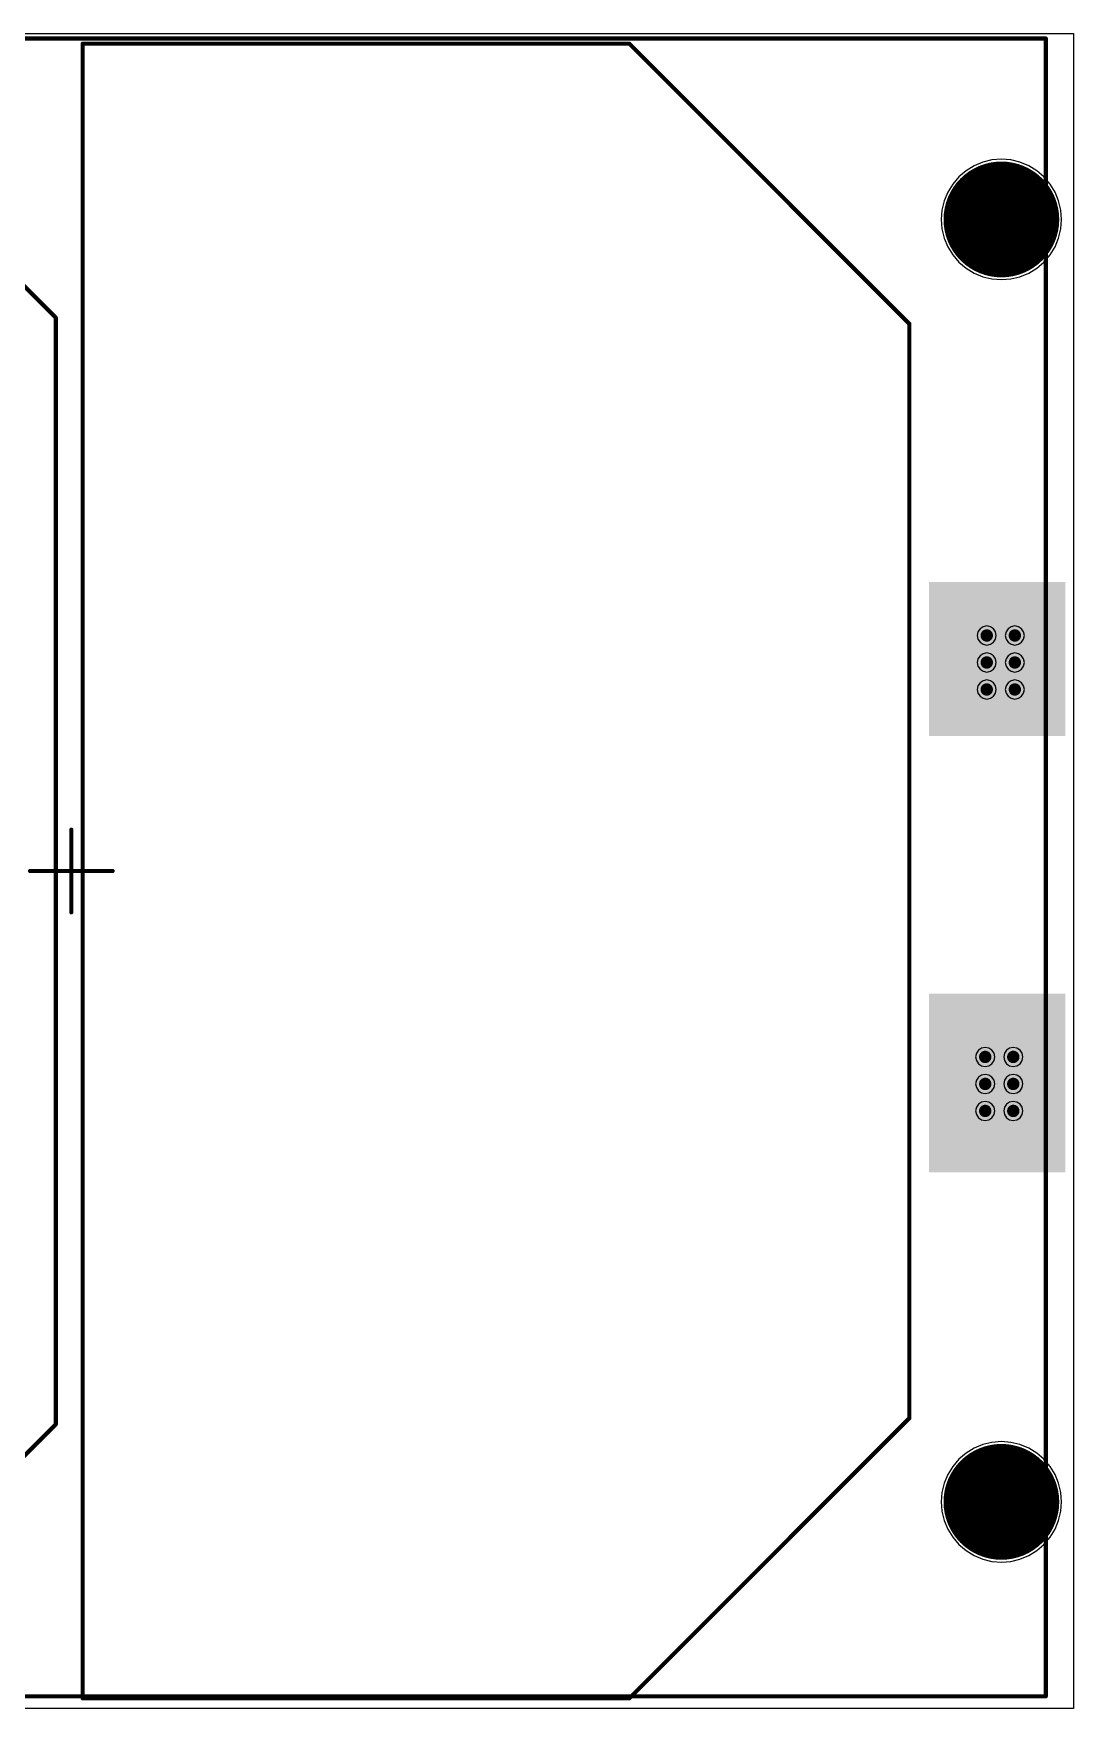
# Model space of a CAD drawing. Header units: millimetres. Extents: x 21 to 340, y 21 to 101.
# Drawn here: x 289.7 to 340, y 20.5 to 101.5 of the extents above; entities that cross this region are included whole.
import ezdxf

# ---------------------------------------------------------------- set-up
doc = ezdxf.new("R2010")
doc.units = ezdxf.units.MM
for name, color, linetype in [('BottomLayer', 5, 'Continuous'), ('BottomSolder', 6, 'Continuous'), ('Mechanical13', 56, 'Continuous'), ('Mechanical15', 56, 'Continuous'), ('MidLayer1', 16, 'Continuous'), ('MidLayer2', 76, 'Continuous'), ('MultiLayer', 9, 'Continuous'), ('PadHoleLayer', 156, 'Continuous'), ('TopLayer', 1, 'Continuous'), ('TopOverlay', 2, 'Continuous'), ('TopPaste', 8, 'Continuous'), ('TopSolder', 216, 'Continuous'), ('ViaHoleLayer', 16, 'Continuous')]:
    doc.layers.add(name, color=color, linetype=linetype)

# ---------------------------------------------------------------- blocks, each defined once
blk = doc.blocks.new('3G30A_2C_28')
at = {"layer": 'Mechanical13', "const_width": 0.2}
for points in [[(-40.25, -3.15), (-40.25, 91.15)], [(39.9, 91.15), (-40.25, 91.15)], [(39.9, -3.15), (39.9, 91.15)], [(39.9, -3.15), (-40.25, -3.15)]]:
    blk.add_lwpolyline(points, dxfattribs=at)
at = {"layer": 'Mechanical13', "const_width": 0.1}
for points in [[(-40.3, 91.15, 1), (-40.2, 91.15, 1)], [(-40.3, 91.15, 1), (-40.2, 91.15, 1)], [(39.85, 91.15, 1), (39.95, 91.15, 1)], [(39.85, 91.15, 1), (39.95, 91.15, 1)], [(-40.3, -3.15, 1), (-40.2, -3.15, 1)], [(-40.3, -3.15, 1), (-40.2, -3.15, 1)], [(39.85, -3.15, 1), (39.95, -3.15, 1)], [(39.85, -3.15, 1), (39.95, -3.15, 1)]]:
    blk.add_lwpolyline(points, format="xyb", close=True, dxfattribs=at)
at = {"layer": 'Mechanical15', "const_width": 0.2}
for points in [[(0, 42), (0, 46)], [(2, 44), (-2, 44)]]:
    blk.add_lwpolyline(points, dxfattribs=at)
at = {"layer": 'Mechanical15', "const_width": 0.1}
for points in [[(-0.05, 46, 1), (0.05, 46, 1)], [(-2.05, 44, 1), (-1.95, 44, 1)], [(1.95, 44, 1), (2.05, 44, 1)], [(-0.05, 42, 1), (0.05, 42, 1)]]:
    blk.add_lwpolyline(points, format="xyb", close=True, dxfattribs=at)
at = {"layer": 'PadHoleLayer'}
for points in [[(-10.25, 88.8), (-10.25, 88.8), (-10.25, 88.8), (-10.25, 88.8)], [(10.25, 88.8), (10.25, 88.8), (10.25, 88.8), (10.25, 88.8)], [(-33.52, 37.65), (-33.52, 37.65), (-33.52, 37.65), (-33.52, 37.65)], [(-20.5, -1), (-20.5, -1), (-20.5, -1), (-20.5, -1)], [(0, -1), (0, -1), (0, -1), (0, -1)], [(20.5, -1), (20.5, -1), (20.5, -1), (20.5, -1)]]:
    blk.add_lwpolyline(points, close=True, dxfattribs=at)
at = {"layer": 'TopLayer'}
for p, q in [((-26.45, 84.55), (-40, 71)), ((26.45, 84.55), (-26.45, 84.55)), ((40, 71), (26.45, 84.55)), ((-40, 71), (-40, 44.55)), ((40, 44.55), (40, 71)), ((-40, 44.55), (40, 44.55)), ((-26.75, 43.25), (-29.5, 40.5)), ((26.75, 43.25), (-26.75, 43.25)), ((40, 30), (26.75, 43.25)), ((-29.5, 40.5), (-29.5, 34)), ((-36, 34), (-40, 30)), ((-29.5, 34), (-36, 34)), ((-40, 30), (-40, 3.25)), ((40, 3.25), (40, 30)), ((-40, 3.25), (40, 3.25))]:
    blk.add_line(p, q, dxfattribs=at)
for points in [[(-6.575, 92.05), (-13.925, 92.05), (-6.575, 85.55), (-13.925, 85.55)], [(14.515, 92.05), (5.985, 92.05), (14.515, 85.55), (5.985, 85.55)], [(-29.845, 40.9), (-37.195, 40.9), (-29.845, 34.4), (-37.195, 34.4)], [(-16.235, 2.25), (-24.765, 2.25), (-16.235, -4.25), (-24.765, -4.25)], [(4.265, 2.25), (-4.265, 2.25), (4.265, -4.25), (-4.265, -4.25)], [(24.765, 2.25), (16.235, 2.25), (24.765, -4.25), (16.235, -4.25)]]:
    blk.add_solid(points, dxfattribs=at)
at = {"layer": 'TopOverlay', "const_width": 0.2}
for points in [[(-40, 71), (-26.45, 84.55)], [(26.45, 84.55), (-26.45, 84.55)], [(40, 71), (26.45, 84.55)], [(-40, 44.55), (-40, 71)], [(40, 44.55), (40, 71)], [(40, 44.55), (-40, 44.55)], [(-29.5, 40.5), (-26.75, 43.25)], [(26.75, 43.25), (-26.75, 43.25)], [(40, 30), (26.75, 43.25)], [(-40, 30), (-36, 34)], [(-40, 3.25), (-40, 30)], [(40, 3.25), (40, 30)], [(40, 3.25), (-40, 3.25)]]:
    blk.add_lwpolyline(points, dxfattribs=at)
at = {"layer": 'TopOverlay', "const_width": 0.1}
for points in [[(-26.5, 84.55, 1), (-26.4, 84.55, 1)], [(-26.5, 84.55, 1), (-26.4, 84.55, 1)], [(26.4, 84.55, 1), (26.5, 84.55, 1)], [(26.4, 84.55, 1), (26.5, 84.55, 1)], [(-40.05, 71, 1), (-39.95, 71, 1)], [(-40.05, 71, 1), (-39.95, 71, 1)], [(39.95, 71, 1), (40.05, 71, 1)], [(39.95, 71, 1), (40.05, 71, 1)], [(-40.05, 44.55, 1), (-39.95, 44.55, 1)], [(-40.05, 44.55, 1), (-39.95, 44.55, 1)], [(39.95, 44.55, 1), (40.05, 44.55, 1)], [(39.95, 44.55, 1), (40.05, 44.55, 1)], [(-26.8, 43.25, 1), (-26.7, 43.25, 1)], [(-26.8, 43.25, 1), (-26.7, 43.25, 1)], [(26.7, 43.25, 1), (26.8, 43.25, 1)], [(26.7, 43.25, 1), (26.8, 43.25, 1)], [(-29.55, 40.5, 1), (-29.45, 40.5, 1)], [(-36.05, 34, 1), (-35.95, 34, 1)], [(-40.05, 30, 1), (-39.95, 30, 1)], [(-40.05, 30, 1), (-39.95, 30, 1)], [(39.95, 30, 1), (40.05, 30, 1)], [(39.95, 30, 1), (40.05, 30, 1)], [(-40.05, 3.25, 1), (-39.95, 3.25, 1)], [(-40.05, 3.25, 1), (-39.95, 3.25, 1)], [(39.95, 3.25, 1), (40.05, 3.25, 1)], [(39.95, 3.25, 1), (40.05, 3.25, 1)]]:
    blk.add_lwpolyline(points, format="xyb", close=True, dxfattribs=at)
at = {"layer": 'TopPaste'}
for points in [[(-6.575, 92.05), (-13.925, 92.05), (-6.575, 85.55), (-13.925, 85.55)], [(14.515, 92.05), (5.985, 92.05), (14.515, 85.55), (5.985, 85.55)], [(-29.845, 40.9), (-37.195, 40.9), (-29.845, 34.4), (-37.195, 34.4)], [(-16.235, 2.25), (-24.765, 2.25), (-16.235, -4.25), (-24.765, -4.25)], [(4.265, 2.25), (-4.265, 2.25), (4.265, -4.25), (-4.265, -4.25)], [(24.765, 2.25), (16.235, 2.25), (24.765, -4.25), (16.235, -4.25)]]:
    blk.add_solid(points, dxfattribs=at)
at = {"layer": 'TopSolder'}
for points in [[(-6.524, 92.101), (-13.976, 92.101), (-6.524, 85.499), (-13.976, 85.499)], [(14.566, 92.101), (5.934, 92.101), (14.566, 85.499), (5.934, 85.499)], [(-29.794, 40.951), (-37.246, 40.951), (-29.794, 34.349), (-37.246, 34.349)], [(-16.184, 2.301), (-24.816, 2.301), (-16.184, -4.301), (-24.816, -4.301)], [(4.316, 2.301), (-4.316, 2.301), (4.316, -4.301), (-4.316, -4.301)], [(24.816, 2.301), (16.184, 2.301), (24.816, -4.301), (16.184, -4.301)]]:
    blk.add_solid(points, dxfattribs=at)

msp = doc.modelspace()

# ---------------------------------------------------------------- linework, layer by layer
at = {"layer": 'BottomLayer'}
for points, const_width in [([(335.125, 92.5, 1), (337.875, 92.5, 1)], 2.75), ([(335.642, 72.386, 1), (335.942, 72.386, 1)], 0.3), ([(337, 72.386, 1), (337.3, 72.386, 1)], 0.3), ([(335.642, 71.081, 1), (335.942, 71.081, 1)], 0.3), ([(337, 71.081, 1), (337.3, 71.081, 1)], 0.3), ([(335.642, 69.775, 1), (335.942, 69.775, 1)], 0.3), ([(337, 69.775, 1), (337.3, 69.775, 1)], 0.3), ([(335.567, 52.011, 1), (335.867, 52.011, 1)], 0.3), ([(336.925, 52.011, 1), (337.225, 52.011, 1)], 0.3), ([(335.567, 50.706, 1), (335.867, 50.706, 1)], 0.3), ([(336.925, 50.706, 1), (337.225, 50.706, 1)], 0.3), ([(335.567, 49.4, 1), (335.867, 49.4, 1)], 0.3), ([(336.925, 49.4, 1), (337.225, 49.4, 1)], 0.3), ([(335.125, 30.5, 1), (337.875, 30.5, 1)], 2.75)]:
    msp.add_lwpolyline(points, format="xyb", close=True, dxfattribs=dict(at, const_width=const_width))
at = {"layer": 'BottomSolder', "const_width": 2.801}
for points in [[(335.1, 92.5, 1), (337.9, 92.5, 1)], [(335.1, 30.5, 1), (337.9, 30.5, 1)]]:
    msp.add_lwpolyline(points, format="xyb", close=True, dxfattribs=at)
at = {"layer": 'MidLayer1'}
for p, q in [((20.51, 101.49), (339.99, 101.49)), ((339.99, 101.49), (339.99, 20.51)), ((334.789, 94.855), (334.441, 94.559)), ((335.178, 95.094), (334.789, 94.855)), ((335.6, 95.269), (335.178, 95.094)), ((336.045, 95.376), (335.6, 95.269)), ((336.5, 95.411), (336.045, 95.376)), ((336.955, 95.376), (336.5, 95.411)), ((337.4, 95.269), (336.955, 95.376)), ((337.822, 95.094), (337.4, 95.269)), ((338.211, 94.855), (337.822, 95.094)), ((338.559, 94.559), (338.211, 94.855)), ((334.145, 94.211), (333.906, 93.822)), ((334.441, 94.559), (334.145, 94.211)), ((338.855, 94.211), (338.559, 94.559)), ((339.094, 93.822), (338.855, 94.211)), ((333.731, 93.4), (333.624, 92.955)), ((333.906, 93.822), (333.731, 93.4)), ((339.269, 93.4), (339.094, 93.822)), ((339.376, 92.955), (339.269, 93.4)), ((333.624, 92.955), (333.589, 92.5)), ((333.589, 92.5), (333.624, 92.045)), ((339.411, 92.5), (339.376, 92.955)), ((339.376, 92.045), (339.411, 92.5)), ((333.624, 92.045), (333.731, 91.6)), ((333.731, 91.6), (333.906, 91.178)), ((339.094, 91.178), (339.269, 91.6)), ((339.269, 91.6), (339.376, 92.045)), ((333.906, 91.178), (334.145, 90.789)), ((334.145, 90.789), (334.441, 90.441)), ((338.559, 90.441), (338.855, 90.789)), ((338.855, 90.789), (339.094, 91.178)), ((334.441, 90.441), (334.789, 90.145)), ((334.789, 90.145), (335.178, 89.906)), ((335.178, 89.906), (335.6, 89.731)), ((337.4, 89.731), (337.822, 89.906)), ((337.822, 89.906), (338.211, 90.145)), ((338.211, 90.145), (338.559, 90.441)), ((335.6, 89.731), (336.045, 89.624)), ((336.045, 89.624), (336.5, 89.589)), ((336.5, 89.589), (336.955, 89.624)), ((336.955, 89.624), (337.4, 89.731)), ((335.366, 72.563), (335.33, 72.386)), ((335.33, 72.386), (335.366, 72.21)), ((335.466, 72.712), (335.366, 72.563)), ((335.366, 72.21), (335.466, 72.06)), ((335.615, 72.812), (335.466, 72.712)), ((335.792, 72.847), (335.615, 72.812)), ((335.968, 72.812), (335.792, 72.847)), ((336.118, 72.712), (335.968, 72.812)), ((336.218, 72.563), (336.118, 72.712)), ((336.118, 72.06), (336.218, 72.21)), ((336.253, 72.386), (336.218, 72.563)), ((336.218, 72.21), (336.253, 72.386)), ((336.724, 72.563), (336.689, 72.386)), ((336.689, 72.386), (336.724, 72.21)), ((336.824, 72.712), (336.724, 72.563)), ((336.724, 72.21), (336.824, 72.06)), ((336.973, 72.812), (336.824, 72.712)), ((337.15, 72.847), (336.973, 72.812)), ((337.327, 72.812), (337.15, 72.847)), ((337.476, 72.712), (337.327, 72.812)), ((337.576, 72.563), (337.476, 72.712)), ((337.476, 72.06), (337.576, 72.21)), ((337.611, 72.386), (337.576, 72.563)), ((337.576, 72.21), (337.611, 72.386)), ((335.466, 71.407), (335.366, 71.257)), ((335.466, 72.06), (335.615, 71.96)), ((335.615, 71.507), (335.466, 71.407)), ((335.615, 71.96), (335.792, 71.925)), ((335.792, 71.542), (335.615, 71.507)), ((335.792, 71.925), (335.968, 71.96)), ((335.968, 71.507), (335.792, 71.542)), ((335.968, 71.96), (336.118, 72.06)), ((336.118, 71.407), (335.968, 71.507)), ((336.218, 71.257), (336.118, 71.407)), ((336.824, 71.407), (336.724, 71.257)), ((336.824, 72.06), (336.973, 71.96)), ((336.973, 71.507), (336.824, 71.407)), ((336.973, 71.96), (337.15, 71.925)), ((337.15, 71.542), (336.973, 71.507)), ((337.15, 71.925), (337.327, 71.96)), ((337.327, 71.507), (337.15, 71.542)), ((337.327, 71.96), (337.476, 72.06)), ((337.476, 71.407), (337.327, 71.507)), ((337.576, 71.257), (337.476, 71.407)), ((335.366, 71.257), (335.33, 71.081)), ((335.33, 71.081), (335.366, 70.904)), ((335.366, 70.904), (335.466, 70.754)), ((335.466, 70.754), (335.615, 70.654)), ((335.615, 70.654), (335.792, 70.619)), ((335.792, 70.619), (335.968, 70.654)), ((335.968, 70.654), (336.118, 70.754)), ((336.118, 70.754), (336.218, 70.904)), ((336.253, 71.081), (336.218, 71.257)), ((336.218, 70.904), (336.253, 71.081)), ((336.724, 71.257), (336.689, 71.081)), ((336.689, 71.081), (336.724, 70.904)), ((336.724, 70.904), (336.824, 70.754)), ((336.824, 70.754), (336.973, 70.654)), ((336.973, 70.654), (337.15, 70.619)), ((337.15, 70.619), (337.327, 70.654)), ((337.327, 70.654), (337.476, 70.754)), ((337.476, 70.754), (337.576, 70.904)), ((337.611, 71.081), (337.576, 71.257)), ((337.576, 70.904), (337.611, 71.081)), ((335.366, 69.952), (335.33, 69.775)), ((335.33, 69.775), (335.366, 69.598)), ((335.466, 70.101), (335.366, 69.952)), ((335.615, 70.201), (335.466, 70.101)), ((335.792, 70.236), (335.615, 70.201)), ((335.968, 70.201), (335.792, 70.236)), ((336.118, 70.101), (335.968, 70.201)), ((336.218, 69.952), (336.118, 70.101)), ((336.253, 69.775), (336.218, 69.952)), ((336.218, 69.598), (336.253, 69.775)), ((336.724, 69.952), (336.689, 69.775)), ((336.689, 69.775), (336.724, 69.598)), ((336.824, 70.101), (336.724, 69.952)), ((336.973, 70.201), (336.824, 70.101)), ((337.15, 70.236), (336.973, 70.201)), ((337.327, 70.201), (337.15, 70.236)), ((337.476, 70.101), (337.327, 70.201)), ((337.576, 69.952), (337.476, 70.101)), ((337.611, 69.775), (337.576, 69.952)), ((337.576, 69.598), (337.611, 69.775)), ((335.366, 69.598), (335.466, 69.449)), ((335.466, 69.449), (335.615, 69.349)), ((335.615, 69.349), (335.792, 69.314)), ((335.792, 69.314), (335.968, 69.349)), ((335.968, 69.349), (336.118, 69.449)), ((336.118, 69.449), (336.218, 69.598)), ((336.724, 69.598), (336.824, 69.449)), ((336.824, 69.449), (336.973, 69.349)), ((336.973, 69.349), (337.15, 69.314)), ((337.15, 69.314), (337.327, 69.349)), ((337.327, 69.349), (337.476, 69.449)), ((337.476, 69.449), (337.576, 69.598)), ((335.291, 52.188), (335.255, 52.011)), ((335.255, 52.011), (335.291, 51.835)), ((335.391, 52.337), (335.291, 52.188)), ((335.291, 51.835), (335.391, 51.685)), ((335.54, 52.437), (335.391, 52.337)), ((335.717, 52.472), (335.54, 52.437)), ((335.893, 52.437), (335.717, 52.472)), ((336.043, 52.337), (335.893, 52.437)), ((336.143, 52.188), (336.043, 52.337)), ((336.043, 51.685), (336.143, 51.835)), ((336.178, 52.011), (336.143, 52.188)), ((336.143, 51.835), (336.178, 52.011)), ((336.649, 52.188), (336.614, 52.011)), ((336.614, 52.011), (336.649, 51.835)), ((336.749, 52.337), (336.649, 52.188)), ((336.649, 51.835), (336.749, 51.685)), ((336.898, 52.437), (336.749, 52.337)), ((337.075, 52.472), (336.898, 52.437)), ((337.252, 52.437), (337.075, 52.472)), ((337.401, 52.337), (337.252, 52.437)), ((337.501, 52.188), (337.401, 52.337)), ((337.401, 51.685), (337.501, 51.835)), ((337.536, 52.011), (337.501, 52.188)), ((337.501, 51.835), (337.536, 52.011)), ((335.391, 51.032), (335.291, 50.882)), ((335.391, 51.685), (335.54, 51.585)), ((335.54, 51.132), (335.391, 51.032)), ((335.54, 51.585), (335.717, 51.55)), ((335.717, 51.167), (335.54, 51.132)), ((335.717, 51.55), (335.893, 51.585)), ((335.893, 51.132), (335.717, 51.167)), ((335.893, 51.585), (336.043, 51.685)), ((336.043, 51.032), (335.893, 51.132)), ((336.143, 50.882), (336.043, 51.032)), ((336.749, 51.032), (336.649, 50.882)), ((336.749, 51.685), (336.898, 51.585)), ((336.898, 51.132), (336.749, 51.032)), ((336.898, 51.585), (337.075, 51.55)), ((337.075, 51.167), (336.898, 51.132)), ((337.075, 51.55), (337.252, 51.585)), ((337.252, 51.132), (337.075, 51.167)), ((337.252, 51.585), (337.401, 51.685)), ((337.401, 51.032), (337.252, 51.132)), ((337.501, 50.882), (337.401, 51.032)), ((335.291, 50.882), (335.255, 50.706)), ((335.255, 50.706), (335.291, 50.529)), ((335.291, 50.529), (335.391, 50.379)), ((335.391, 50.379), (335.54, 50.279)), ((335.54, 50.279), (335.717, 50.244)), ((335.717, 50.244), (335.893, 50.279)), ((335.893, 50.279), (336.043, 50.379)), ((336.043, 50.379), (336.143, 50.529)), ((336.178, 50.706), (336.143, 50.882)), ((336.143, 50.529), (336.178, 50.706)), ((336.649, 50.882), (336.614, 50.706)), ((336.614, 50.706), (336.649, 50.529)), ((336.649, 50.529), (336.749, 50.379)), ((336.749, 50.379), (336.898, 50.279)), ((336.898, 50.279), (337.075, 50.244)), ((337.075, 50.244), (337.252, 50.279)), ((337.252, 50.279), (337.401, 50.379)), ((337.401, 50.379), (337.501, 50.529)), ((337.536, 50.706), (337.501, 50.882)), ((337.501, 50.529), (337.536, 50.706)), ((335.291, 49.577), (335.255, 49.4)), ((335.255, 49.4), (335.291, 49.223)), ((335.391, 49.726), (335.291, 49.577)), ((335.54, 49.826), (335.391, 49.726)), ((335.717, 49.861), (335.54, 49.826)), ((335.893, 49.826), (335.717, 49.861)), ((336.043, 49.726), (335.893, 49.826)), ((336.143, 49.577), (336.043, 49.726)), ((336.178, 49.4), (336.143, 49.577)), ((336.143, 49.223), (336.178, 49.4)), ((336.649, 49.577), (336.614, 49.4)), ((336.614, 49.4), (336.649, 49.223)), ((336.749, 49.726), (336.649, 49.577)), ((336.898, 49.826), (336.749, 49.726)), ((337.075, 49.861), (336.898, 49.826)), ((337.252, 49.826), (337.075, 49.861)), ((337.401, 49.726), (337.252, 49.826)), ((337.501, 49.577), (337.401, 49.726)), ((337.536, 49.4), (337.501, 49.577)), ((337.501, 49.223), (337.536, 49.4)), ((335.291, 49.223), (335.391, 49.074)), ((335.391, 49.074), (335.54, 48.974)), ((335.54, 48.974), (335.717, 48.939)), ((335.717, 48.939), (335.893, 48.974)), ((335.893, 48.974), (336.043, 49.074)), ((336.043, 49.074), (336.143, 49.223)), ((336.649, 49.223), (336.749, 49.074)), ((336.749, 49.074), (336.898, 48.974)), ((336.898, 48.974), (337.075, 48.939)), ((337.075, 48.939), (337.252, 48.974)), ((337.252, 48.974), (337.401, 49.074)), ((337.401, 49.074), (337.501, 49.223)), ((335.6, 33.269), (335.178, 33.094)), ((336.045, 33.376), (335.6, 33.269)), ((336.5, 33.411), (336.045, 33.376)), ((336.955, 33.376), (336.5, 33.411)), ((337.4, 33.269), (336.955, 33.376)), ((337.822, 33.094), (337.4, 33.269)), ((334.441, 32.559), (334.145, 32.211)), ((334.789, 32.855), (334.441, 32.559)), ((335.178, 33.094), (334.789, 32.855)), ((338.211, 32.855), (337.822, 33.094)), ((338.559, 32.559), (338.211, 32.855)), ((338.855, 32.211), (338.559, 32.559)), ((333.906, 31.822), (333.731, 31.4)), ((334.145, 32.211), (333.906, 31.822)), ((339.094, 31.822), (338.855, 32.211)), ((339.269, 31.4), (339.094, 31.822)), ((333.624, 30.955), (333.589, 30.5)), ((333.731, 31.4), (333.624, 30.955)), ((339.376, 30.955), (339.269, 31.4)), ((339.411, 30.5), (339.376, 30.955)), ((333.589, 30.5), (333.624, 30.045)), ((333.624, 30.045), (333.731, 29.6)), ((339.269, 29.6), (339.376, 30.045)), ((339.376, 30.045), (339.411, 30.5)), ((333.731, 29.6), (333.906, 29.178)), ((333.906, 29.178), (334.145, 28.789)), ((338.855, 28.789), (339.094, 29.178)), ((339.094, 29.178), (339.269, 29.6)), ((334.145, 28.789), (334.441, 28.441)), ((334.441, 28.441), (334.789, 28.145)), ((338.211, 28.145), (338.559, 28.441)), ((338.559, 28.441), (338.855, 28.789)), ((334.789, 28.145), (335.178, 27.906)), ((335.178, 27.906), (335.6, 27.731)), ((335.6, 27.731), (336.045, 27.624)), ((336.045, 27.624), (336.5, 27.589)), ((336.5, 27.589), (336.955, 27.624)), ((336.955, 27.624), (337.4, 27.731)), ((337.4, 27.731), (337.822, 27.906)), ((337.822, 27.906), (338.211, 28.145)), ((339.99, 20.51), (20.51, 20.51))]:
    msp.add_line(p, q, dxfattribs=at)
for points, const_width in [([(335.125, 92.5, 1), (337.875, 92.5, 1)], 2.75), ([(335.642, 72.386, 1), (335.942, 72.386, 1)], 0.3), ([(337, 72.386, 1), (337.3, 72.386, 1)], 0.3), ([(335.642, 71.081, 1), (335.942, 71.081, 1)], 0.3), ([(337, 71.081, 1), (337.3, 71.081, 1)], 0.3), ([(335.642, 69.775, 1), (335.942, 69.775, 1)], 0.3), ([(337, 69.775, 1), (337.3, 69.775, 1)], 0.3), ([(335.567, 52.011, 1), (335.867, 52.011, 1)], 0.3), ([(336.925, 52.011, 1), (337.225, 52.011, 1)], 0.3), ([(335.567, 50.706, 1), (335.867, 50.706, 1)], 0.3), ([(336.925, 50.706, 1), (337.225, 50.706, 1)], 0.3), ([(335.567, 49.4, 1), (335.867, 49.4, 1)], 0.3), ([(336.925, 49.4, 1), (337.225, 49.4, 1)], 0.3), ([(335.125, 30.5, 1), (337.875, 30.5, 1)], 2.75)]:
    msp.add_lwpolyline(points, format="xyb", close=True, dxfattribs=dict(at, const_width=const_width))
at = {"layer": 'MidLayer2'}
for p, q in [((20.51, 101.49), (339.99, 101.49)), ((339.99, 101.49), (339.99, 20.51)), ((334.789, 94.855), (334.441, 94.559)), ((335.178, 95.094), (334.789, 94.855)), ((335.6, 95.269), (335.178, 95.094)), ((336.045, 95.376), (335.6, 95.269)), ((336.5, 95.411), (336.045, 95.376)), ((336.955, 95.376), (336.5, 95.411)), ((337.4, 95.269), (336.955, 95.376)), ((337.822, 95.094), (337.4, 95.269)), ((338.211, 94.855), (337.822, 95.094)), ((338.559, 94.559), (338.211, 94.855)), ((334.145, 94.211), (333.906, 93.822)), ((334.441, 94.559), (334.145, 94.211)), ((338.855, 94.211), (338.559, 94.559)), ((339.094, 93.822), (338.855, 94.211)), ((333.731, 93.4), (333.624, 92.955)), ((333.906, 93.822), (333.731, 93.4)), ((339.269, 93.4), (339.094, 93.822)), ((339.376, 92.955), (339.269, 93.4)), ((333.624, 92.955), (333.589, 92.5)), ((333.589, 92.5), (333.624, 92.045)), ((339.411, 92.5), (339.376, 92.955)), ((339.376, 92.045), (339.411, 92.5)), ((333.624, 92.045), (333.731, 91.6)), ((333.731, 91.6), (333.906, 91.178)), ((339.094, 91.178), (339.269, 91.6)), ((339.269, 91.6), (339.376, 92.045)), ((333.906, 91.178), (334.145, 90.789)), ((334.145, 90.789), (334.441, 90.441)), ((338.559, 90.441), (338.855, 90.789)), ((338.855, 90.789), (339.094, 91.178)), ((334.441, 90.441), (334.789, 90.145)), ((334.789, 90.145), (335.178, 89.906)), ((335.178, 89.906), (335.6, 89.731)), ((337.4, 89.731), (337.822, 89.906)), ((337.822, 89.906), (338.211, 90.145)), ((338.211, 90.145), (338.559, 90.441)), ((335.6, 89.731), (336.045, 89.624)), ((336.045, 89.624), (336.5, 89.589)), ((336.5, 89.589), (336.955, 89.624)), ((336.955, 89.624), (337.4, 89.731)), ((335.291, 52.188), (335.255, 52.011)), ((335.255, 52.011), (335.291, 51.835)), ((335.391, 52.337), (335.291, 52.188)), ((335.291, 51.835), (335.391, 51.685)), ((335.54, 52.437), (335.391, 52.337)), ((335.717, 52.472), (335.54, 52.437)), ((335.893, 52.437), (335.717, 52.472)), ((336.043, 52.337), (335.893, 52.437)), ((336.143, 52.188), (336.043, 52.337)), ((336.043, 51.685), (336.143, 51.835)), ((336.178, 52.011), (336.143, 52.188)), ((336.143, 51.835), (336.178, 52.011)), ((336.649, 52.188), (336.614, 52.011)), ((336.614, 52.011), (336.649, 51.835)), ((336.749, 52.337), (336.649, 52.188)), ((336.649, 51.835), (336.749, 51.685)), ((336.898, 52.437), (336.749, 52.337)), ((337.075, 52.472), (336.898, 52.437)), ((337.252, 52.437), (337.075, 52.472)), ((337.401, 52.337), (337.252, 52.437)), ((337.501, 52.188), (337.401, 52.337)), ((337.401, 51.685), (337.501, 51.835)), ((337.536, 52.011), (337.501, 52.188)), ((337.501, 51.835), (337.536, 52.011)), ((335.391, 51.032), (335.291, 50.882)), ((335.391, 51.685), (335.54, 51.585)), ((335.54, 51.132), (335.391, 51.032)), ((335.54, 51.585), (335.717, 51.55)), ((335.717, 51.167), (335.54, 51.132)), ((335.717, 51.55), (335.893, 51.585)), ((335.893, 51.132), (335.717, 51.167)), ((335.893, 51.585), (336.043, 51.685)), ((336.043, 51.032), (335.893, 51.132)), ((336.143, 50.882), (336.043, 51.032)), ((336.749, 51.032), (336.649, 50.882)), ((336.749, 51.685), (336.898, 51.585)), ((336.898, 51.132), (336.749, 51.032)), ((336.898, 51.585), (337.075, 51.55)), ((337.075, 51.167), (336.898, 51.132)), ((337.075, 51.55), (337.252, 51.585)), ((337.252, 51.132), (337.075, 51.167)), ((337.252, 51.585), (337.401, 51.685)), ((337.401, 51.032), (337.252, 51.132)), ((337.501, 50.882), (337.401, 51.032)), ((335.291, 50.882), (335.255, 50.706)), ((335.255, 50.706), (335.291, 50.529)), ((335.291, 50.529), (335.391, 50.379)), ((335.391, 50.379), (335.54, 50.279)), ((335.54, 50.279), (335.717, 50.244)), ((335.717, 50.244), (335.893, 50.279)), ((335.893, 50.279), (336.043, 50.379)), ((336.043, 50.379), (336.143, 50.529)), ((336.178, 50.706), (336.143, 50.882)), ((336.143, 50.529), (336.178, 50.706)), ((336.649, 50.882), (336.614, 50.706)), ((336.614, 50.706), (336.649, 50.529)), ((336.649, 50.529), (336.749, 50.379)), ((336.749, 50.379), (336.898, 50.279)), ((336.898, 50.279), (337.075, 50.244)), ((337.075, 50.244), (337.252, 50.279)), ((337.252, 50.279), (337.401, 50.379)), ((337.401, 50.379), (337.501, 50.529)), ((337.536, 50.706), (337.501, 50.882)), ((337.501, 50.529), (337.536, 50.706)), ((335.291, 49.577), (335.255, 49.4)), ((335.255, 49.4), (335.291, 49.223)), ((335.391, 49.726), (335.291, 49.577)), ((335.54, 49.826), (335.391, 49.726)), ((335.717, 49.861), (335.54, 49.826)), ((335.893, 49.826), (335.717, 49.861)), ((336.043, 49.726), (335.893, 49.826)), ((336.143, 49.577), (336.043, 49.726)), ((336.178, 49.4), (336.143, 49.577)), ((336.143, 49.223), (336.178, 49.4)), ((336.649, 49.577), (336.614, 49.4)), ((336.614, 49.4), (336.649, 49.223)), ((336.749, 49.726), (336.649, 49.577)), ((336.898, 49.826), (336.749, 49.726)), ((337.075, 49.861), (336.898, 49.826)), ((337.252, 49.826), (337.075, 49.861)), ((337.401, 49.726), (337.252, 49.826)), ((337.501, 49.577), (337.401, 49.726)), ((337.536, 49.4), (337.501, 49.577)), ((337.501, 49.223), (337.536, 49.4)), ((335.291, 49.223), (335.391, 49.074)), ((335.391, 49.074), (335.54, 48.974)), ((335.54, 48.974), (335.717, 48.939)), ((335.717, 48.939), (335.893, 48.974)), ((335.893, 48.974), (336.043, 49.074)), ((336.043, 49.074), (336.143, 49.223)), ((336.649, 49.223), (336.749, 49.074)), ((336.749, 49.074), (336.898, 48.974)), ((336.898, 48.974), (337.075, 48.939)), ((337.075, 48.939), (337.252, 48.974)), ((337.252, 48.974), (337.401, 49.074)), ((337.401, 49.074), (337.501, 49.223)), ((335.6, 33.269), (335.178, 33.094)), ((336.045, 33.376), (335.6, 33.269)), ((336.5, 33.411), (336.045, 33.376)), ((336.955, 33.376), (336.5, 33.411)), ((337.4, 33.269), (336.955, 33.376)), ((337.822, 33.094), (337.4, 33.269)), ((334.441, 32.559), (334.145, 32.211)), ((334.789, 32.855), (334.441, 32.559)), ((335.178, 33.094), (334.789, 32.855)), ((338.211, 32.855), (337.822, 33.094)), ((338.559, 32.559), (338.211, 32.855)), ((338.855, 32.211), (338.559, 32.559)), ((333.906, 31.822), (333.731, 31.4)), ((334.145, 32.211), (333.906, 31.822)), ((339.094, 31.822), (338.855, 32.211)), ((339.269, 31.4), (339.094, 31.822)), ((333.624, 30.955), (333.589, 30.5)), ((333.731, 31.4), (333.624, 30.955)), ((339.376, 30.955), (339.269, 31.4)), ((339.411, 30.5), (339.376, 30.955)), ((333.589, 30.5), (333.624, 30.045)), ((333.624, 30.045), (333.731, 29.6)), ((339.269, 29.6), (339.376, 30.045)), ((339.376, 30.045), (339.411, 30.5)), ((333.731, 29.6), (333.906, 29.178)), ((333.906, 29.178), (334.145, 28.789)), ((338.855, 28.789), (339.094, 29.178)), ((339.094, 29.178), (339.269, 29.6)), ((334.145, 28.789), (334.441, 28.441)), ((334.441, 28.441), (334.789, 28.145)), ((338.211, 28.145), (338.559, 28.441)), ((338.559, 28.441), (338.855, 28.789)), ((334.789, 28.145), (335.178, 27.906)), ((335.178, 27.906), (335.6, 27.731)), ((335.6, 27.731), (336.045, 27.624)), ((336.045, 27.624), (336.5, 27.589)), ((336.5, 27.589), (336.955, 27.624)), ((336.955, 27.624), (337.4, 27.731)), ((337.4, 27.731), (337.822, 27.906)), ((337.822, 27.906), (338.211, 28.145)), ((339.99, 20.51), (20.51, 20.51))]:
    msp.add_line(p, q, dxfattribs=at)
for points, const_width in [([(335.125, 92.5, 1), (337.875, 92.5, 1)], 2.75), ([(335.642, 72.386, 1), (335.942, 72.386, 1)], 0.3), ([(337, 72.386, 1), (337.3, 72.386, 1)], 0.3), ([(335.642, 71.081, 1), (335.942, 71.081, 1)], 0.3), ([(337, 71.081, 1), (337.3, 71.081, 1)], 0.3), ([(335.642, 69.775, 1), (335.942, 69.775, 1)], 0.3), ([(337, 69.775, 1), (337.3, 69.775, 1)], 0.3), ([(335.567, 52.011, 1), (335.867, 52.011, 1)], 0.3), ([(336.925, 52.011, 1), (337.225, 52.011, 1)], 0.3), ([(335.567, 50.706, 1), (335.867, 50.706, 1)], 0.3), ([(336.925, 50.706, 1), (337.225, 50.706, 1)], 0.3), ([(335.567, 49.4, 1), (335.867, 49.4, 1)], 0.3), ([(336.925, 49.4, 1), (337.225, 49.4, 1)], 0.3), ([(335.125, 30.5, 1), (337.875, 30.5, 1)], 2.75)]:
    msp.add_lwpolyline(points, format="xyb", close=True, dxfattribs=dict(at, const_width=const_width))
at = {"layer": 'MultiLayer'}
for points, const_width in [([(335.125, 92.5, 1), (337.875, 92.5, 1)], 2.75), ([(335.642, 72.386, 1), (335.942, 72.386, 1)], 0.3), ([(337, 72.386, 1), (337.3, 72.386, 1)], 0.3), ([(335.642, 71.081, 1), (335.942, 71.081, 1)], 0.3), ([(337, 71.081, 1), (337.3, 71.081, 1)], 0.3), ([(335.642, 69.775, 1), (335.942, 69.775, 1)], 0.3), ([(337, 69.775, 1), (337.3, 69.775, 1)], 0.3), ([(335.567, 52.011, 1), (335.867, 52.011, 1)], 0.3), ([(336.925, 52.011, 1), (337.225, 52.011, 1)], 0.3), ([(335.567, 50.706, 1), (335.867, 50.706, 1)], 0.3), ([(336.925, 50.706, 1), (337.225, 50.706, 1)], 0.3), ([(335.567, 49.4, 1), (335.867, 49.4, 1)], 0.3), ([(336.925, 49.4, 1), (337.225, 49.4, 1)], 0.3), ([(335.125, 30.5, 1), (337.875, 30.5, 1)], 2.75)]:
    msp.add_lwpolyline(points, format="xyb", close=True, dxfattribs=dict(at, const_width=const_width))
at = {"layer": 'TopLayer'}
for points, const_width in [([(335.125, 92.5, 1), (337.875, 92.5, 1)], 2.75), ([(335.642, 72.386, 1), (335.942, 72.386, 1)], 0.3), ([(337, 72.386, 1), (337.3, 72.386, 1)], 0.3), ([(335.642, 71.081, 1), (335.942, 71.081, 1)], 0.3), ([(337, 71.081, 1), (337.3, 71.081, 1)], 0.3), ([(335.642, 69.775, 1), (335.942, 69.775, 1)], 0.3), ([(337, 69.775, 1), (337.3, 69.775, 1)], 0.3), ([(335.567, 52.011, 1), (335.867, 52.011, 1)], 0.3), ([(336.925, 52.011, 1), (337.225, 52.011, 1)], 0.3), ([(335.567, 50.706, 1), (335.867, 50.706, 1)], 0.3), ([(336.925, 50.706, 1), (337.225, 50.706, 1)], 0.3), ([(335.567, 49.4, 1), (335.867, 49.4, 1)], 0.3), ([(336.925, 49.4, 1), (337.225, 49.4, 1)], 0.3), ([(335.125, 30.5, 1), (337.875, 30.5, 1)], 2.75)]:
    msp.add_lwpolyline(points, format="xyb", close=True, dxfattribs=dict(at, const_width=const_width))
at = {"layer": 'TopSolder', "const_width": 2.801}
for points in [[(335.1, 92.5, 1), (337.9, 92.5, 1)], [(335.1, 30.5, 1), (337.9, 30.5, 1)]]:
    msp.add_lwpolyline(points, format="xyb", close=True, dxfattribs=at)
at = {"layer": 'ViaHoleLayer'}
for points, const_width in [([(335.875, 92.5, 1), (337.125, 92.5, 1)], 1.25), ([(335.717, 72.386, 1), (335.867, 72.386, 1)], 0.15), ([(337.075, 72.386, 1), (337.225, 72.386, 1)], 0.15), ([(335.717, 71.081, 1), (335.867, 71.081, 1)], 0.15), ([(337.075, 71.081, 1), (337.225, 71.081, 1)], 0.15), ([(335.717, 69.775, 1), (335.867, 69.775, 1)], 0.15), ([(337.075, 69.775, 1), (337.225, 69.775, 1)], 0.15), ([(335.642, 52.011, 1), (335.792, 52.011, 1)], 0.15), ([(337, 52.011, 1), (337.15, 52.011, 1)], 0.15), ([(335.642, 50.706, 1), (335.792, 50.706, 1)], 0.15), ([(337, 50.706, 1), (337.15, 50.706, 1)], 0.15), ([(335.642, 49.4, 1), (335.792, 49.4, 1)], 0.15), ([(337, 49.4, 1), (337.15, 49.4, 1)], 0.15), ([(335.875, 30.5, 1), (337.125, 30.5, 1)], 1.25)]:
    msp.add_lwpolyline(points, format="xyb", close=True, dxfattribs=dict(at, const_width=const_width))

# ---------------------------------------------------------------- block references
at = {"rotation": 270}
msp.add_blockref('3G30A_2C_28', (247.5, 61), dxfattribs=at)

doc.saveas('drawing.dxf')
